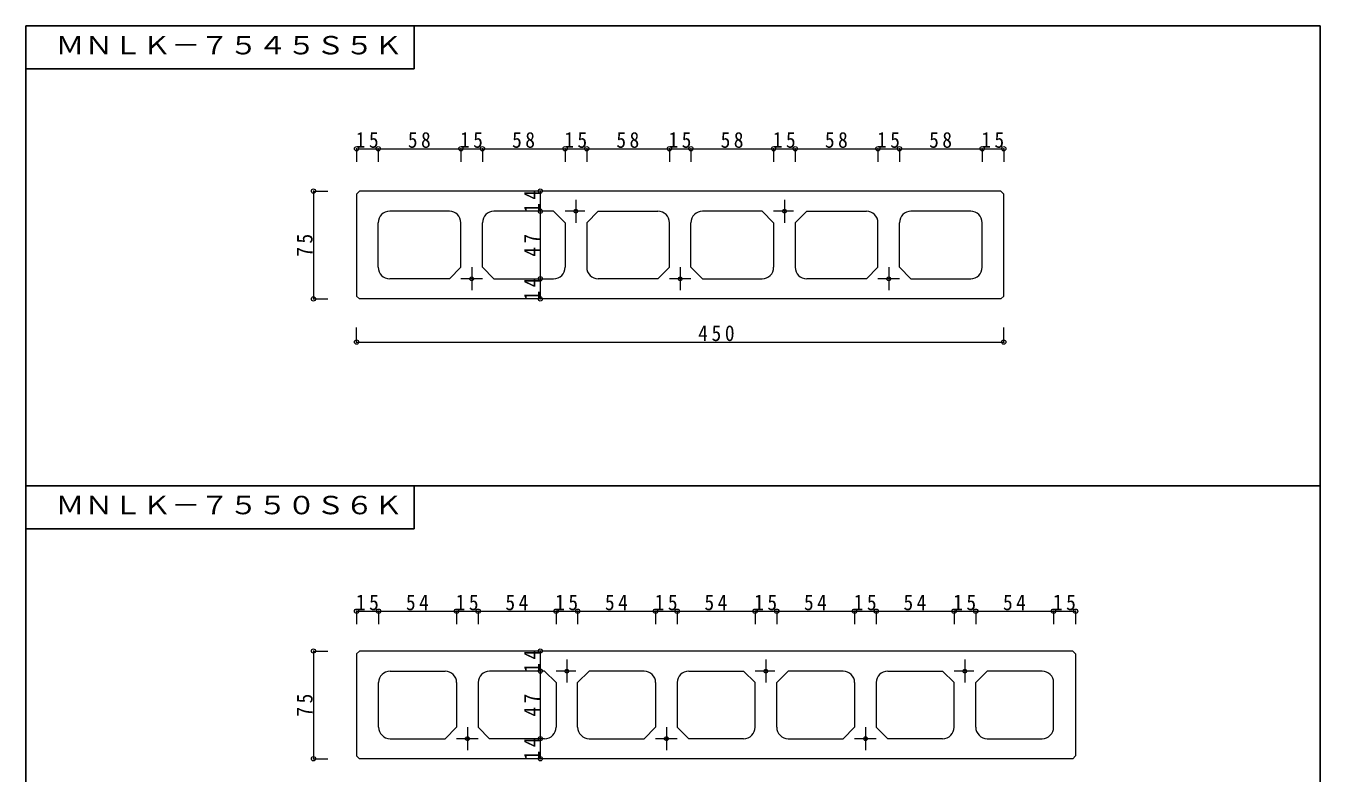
# Model space of a CAD drawing. Units: millimetres at full size, sheet at 1:5. Extents: x -3130 to -1130, y -580 to 462.
# Drawn here: x -2030 to -1130, y -100 to 420 of the extents above; entities that cross this region are included whole.
import ezdxf
from ezdxf.enums import TextEntityAlignment as Align

# ---------------------------------------------------------------- set-up
doc = ezdxf.new("R2010")
doc.units = ezdxf.units.MM
doc.header["$LTSCALE"] = 5
doc.header["$PDMODE"] = 32
doc.header["$PDSIZE"] = 3
doc.linetypes.add('CHAIN1', pattern=[8, 5, -1, 1, -1])
for name, color, linetype, lineweight in [('0-0', 7, 'Continuous', 18), ('0-9', 7, 'Continuous', 18), ('1-A', 3, 'Continuous', 25), ('1-B', 3, 'Continuous', 25)]:
    doc.layers.add(name, color=color, linetype=linetype, lineweight=lineweight)
doc.styles.add('ＭＳ ゴシック', font='')
doc.styles.get('ＭＳ ゴシック').set_extended_font_data('MS Gothic')

msp = doc.modelspace()

# ---------------------------------------------------------------- linework, layer by layer
at = {"layer": '0-0'}
for p, q in [((-1351.528, 304.551), (-1797.528, 304.551)), ((-1351.528, 304.551), (-1349.528, 302.551)), ((-1349.528, 231.551), (-1349.528, 302.551)), ((-1735.028, 290.551), (-1776.528, 290.551)), ((-1662.528, 290.551), (-1704.028, 290.551)), ((-1662.528, 290.551), (-1654.528, 282.551)), ((-1631.528, 290.551), (-1639.528, 282.551)), ((-1631.528, 290.551), (-1590.028, 290.551)), ((-1517.528, 290.551), (-1559.028, 290.551)), ((-1517.528, 290.551), (-1509.528, 282.551)), ((-1494.528, 282.551), (-1486.528, 290.551)), ((-1486.528, 290.551), (-1445.028, 290.551)), ((-1372.528, 290.551), (-1414.028, 290.551)), ((-1784.528, 251.551), (-1784.528, 282.551)), ((-1727.028, 251.551), (-1727.028, 282.551)), ((-1712.028, 251.551), (-1712.028, 282.551)), ((-1654.528, 282.551), (-1654.528, 251.551)), ((-1639.528, 282.551), (-1639.528, 251.551)), ((-1582.028, 251.551), (-1582.028, 282.551)), ((-1567.028, 251.551), (-1567.028, 282.551)), ((-1509.528, 282.551), (-1509.528, 251.551)), ((-1494.528, 282.551), (-1494.528, 251.551)), ((-1437.028, 251.551), (-1437.028, 282.551)), ((-1422.028, 251.551), (-1422.028, 282.551)), ((-1364.528, 251.551), (-1364.528, 282.551)), ((-1735.028, 243.551), (-1776.528, 243.551)), ((-1727.028, 251.551), (-1735.028, 243.551)), ((-1712.028, 251.551), (-1704.028, 243.551)), ((-1704.028, 243.551), (-1662.528, 243.551)), ((-1590.028, 243.551), (-1631.528, 243.551)), ((-1582.028, 251.551), (-1590.028, 243.551)), ((-1567.028, 251.551), (-1559.028, 243.551)), ((-1559.028, 243.551), (-1517.528, 243.551)), ((-1445.028, 243.551), (-1486.528, 243.551)), ((-1437.028, 251.551), (-1445.028, 243.551)), ((-1422.028, 251.551), (-1414.028, 243.551)), ((-1414.028, 243.551), (-1372.528, 243.551)), ((-1799.528, 231.551), (-1797.528, 229.551)), ((-1351.528, 229.551), (-1797.528, 229.551)), ((-1349.528, 231.551), (-1351.528, 229.551)), ((-1301.528, -15.449), (-1797.528, -15.449)), ((-1301.528, -15.449), (-1299.528, -17.449)), ((-1299.528, -17.449), (-1299.528, -88.449)), ((-1776.228, -29.449), (-1738.028, -29.449)), ((-1668.828, -29.449), (-1707.028, -29.449)), ((-1668.828, -29.449), (-1660.828, -37.449)), ((-1645.828, -37.449), (-1637.828, -29.449)), ((-1599.628, -29.449), (-1637.828, -29.449)), ((-1568.628, -29.449), (-1530.428, -29.449)), ((-1530.428, -29.449), (-1522.428, -37.449)), ((-1507.428, -37.449), (-1499.428, -29.449)), ((-1461.228, -29.449), (-1499.428, -29.449)), ((-1430.228, -29.449), (-1392.028, -29.449)), ((-1392.028, -29.449), (-1384.028, -37.449)), ((-1369.028, -37.449), (-1361.028, -29.449)), ((-1322.828, -29.449), (-1361.028, -29.449)), ((-1784.228, -68.449), (-1784.228, -37.449)), ((-1730.028, -37.449), (-1730.028, -68.449)), ((-1715.028, -37.449), (-1715.028, -68.449)), ((-1660.828, -37.449), (-1660.828, -68.449)), ((-1645.828, -68.449), (-1645.828, -37.449)), ((-1591.628, -37.449), (-1591.628, -68.449)), ((-1576.628, -37.449), (-1576.628, -68.449)), ((-1522.428, -68.449), (-1522.428, -37.449)), ((-1507.428, -68.449), (-1507.428, -37.449)), ((-1453.228, -37.449), (-1453.228, -68.449)), ((-1438.228, -37.449), (-1438.228, -68.449)), ((-1384.028, -68.449), (-1384.028, -37.449)), ((-1369.028, -68.449), (-1369.028, -37.449)), ((-1314.828, -68.449), (-1314.828, -37.449)), ((-1738.028, -76.449), (-1730.028, -68.449)), ((-1715.028, -68.449), (-1707.028, -76.449)), ((-1591.628, -68.449), (-1599.628, -76.449)), ((-1576.628, -68.449), (-1568.628, -76.449)), ((-1461.228, -76.449), (-1453.228, -68.449)), ((-1438.228, -68.449), (-1430.228, -76.449)), ((-1776.228, -76.449), (-1738.028, -76.449)), ((-1668.828, -76.449), (-1707.028, -76.449)), ((-1637.828, -76.449), (-1599.628, -76.449)), ((-1530.428, -76.449), (-1568.628, -76.449)), ((-1499.428, -76.449), (-1461.228, -76.449)), ((-1392.028, -76.449), (-1430.228, -76.449)), ((-1361.028, -76.449), (-1322.828, -76.449)), ((-1799.528, -88.449), (-1797.528, -90.449)), ((-1299.528, -88.449), (-1301.528, -90.449)), ((-1301.528, -90.449), (-1797.528, -90.449))]:
    msp.add_line(p, q, dxfattribs=at)
at = {"layer": '0-0', "linetype": 'CHAIN1'}
for p, q in [((-1647.028, 298.551), (-1647.028, 282.551)), ((-1502.028, 298.551), (-1502.028, 282.551)), ((-1640.811, 290.551), (-1654.528, 290.551)), ((-1495.811, 290.551), (-1509.528, 290.551)), ((-1712.028, 243.551), (-1727.028, 243.551)), ((-1719.528, 251.551), (-1719.528, 235.551)), ((-1567.028, 243.551), (-1582.028, 243.551)), ((-1574.528, 251.551), (-1574.528, 235.551)), ((-1422.028, 243.551), (-1437.028, 243.551)), ((-1429.528, 251.551), (-1429.528, 235.551)), ((-1653.328, -21.449), (-1653.328, -37.449)), ((-1514.928, -21.449), (-1514.928, -37.449)), ((-1376.528, -21.449), (-1376.528, -37.449)), ((-1647.111, -29.449), (-1660.828, -29.449)), ((-1508.711, -29.449), (-1522.428, -29.449)), ((-1370.311, -29.449), (-1384.028, -29.449)), ((-1722.528, -68.449), (-1722.528, -84.449)), ((-1584.128, -68.449), (-1584.128, -84.449)), ((-1445.728, -68.449), (-1445.728, -84.449)), ((-1715.028, -76.449), (-1730.028, -76.449)), ((-1576.628, -76.449), (-1591.628, -76.449)), ((-1438.228, -76.449), (-1453.228, -76.449))]:
    msp.add_line(p, q, dxfattribs=at)
at = {"layer": '0-0'}
for points in [[(-1797.528, 304.551), (-1799.528, 302.551), (-1799.528, 231.551)], [(-1797.528, -15.449), (-1799.528, -17.449), (-1799.528, -88.449)]]:
    msp.add_lwpolyline(points, dxfattribs=at)
for centre in [(-1647.028, 290.551), (-1502.028, 290.551), (-1719.528, 243.551), (-1574.528, 243.551), (-1429.528, 243.551), (-1653.328, -29.449), (-1514.928, -29.449), (-1376.528, -29.449), (-1722.528, -76.449), (-1584.128, -76.449), (-1445.728, -76.449)]:
    msp.add_circle(centre, 1.3, dxfattribs=at)
for centre, start, end in [((-1776.528, 282.551), 90, 180), ((-1735.028, 282.551), 0, 90), ((-1704.028, 282.551), 90, 180), ((-1590.028, 282.551), 0, 90), ((-1559.028, 282.551), 90, 180), ((-1445.028, 282.551), 0, 90), ((-1414.028, 282.551), 90, 180), ((-1372.528, 282.551), 0, 90), ((-1776.528, 251.551), 180, 270), ((-1662.528, 251.551), 270, 0), ((-1631.528, 251.551), 180, 270), ((-1517.528, 251.551), 270, 0), ((-1486.528, 251.551), 180, 270), ((-1372.528, 251.551), 270, 0), ((-1776.228, -37.449), 90, 180), ((-1738.028, -37.449), 0, 90), ((-1707.028, -37.449), 90, 180), ((-1599.628, -37.449), 0, 90), ((-1568.628, -37.449), 90, 180), ((-1461.228, -37.449), 0, 90), ((-1430.228, -37.449), 90, 180), ((-1322.828, -37.449), 0, 90), ((-1776.228, -68.449), 180, 270), ((-1668.828, -68.449), 270, 0), ((-1637.828, -68.449), 180, 270), ((-1530.428, -68.449), 270, 0), ((-1499.428, -68.449), 180, 270), ((-1392.028, -68.449), 270, 0), ((-1361.028, -68.449), 180, 270), ((-1322.828, -68.449), 270, 0)]:
    msp.add_arc(centre, 8, start, end, dxfattribs=at)
at = {"layer": '0-9'}
for p, q in [((-1799.528, 334.028), (-1784.528, 334.028)), ((-1799.528, 334.028), (-1799.528, 324.929)), ((-1784.528, 334.028), (-1784.528, 324.929)), ((-1784.528, 334.028), (-1727.028, 334.028)), ((-1727.028, 334.028), (-1727.028, 324.929)), ((-1727.028, 334.028), (-1712.028, 334.028)), ((-1712.028, 334.028), (-1712.028, 324.929)), ((-1712.028, 334.028), (-1654.528, 334.028)), ((-1654.528, 334.028), (-1654.528, 324.929)), ((-1654.528, 334.028), (-1639.528, 334.028)), ((-1639.528, 334.028), (-1639.528, 324.929)), ((-1639.528, 334.028), (-1582.028, 334.028)), ((-1582.028, 334.028), (-1582.028, 324.929)), ((-1582.028, 334.028), (-1567.028, 334.028)), ((-1567.028, 334.028), (-1567.028, 324.929)), ((-1567.028, 334.028), (-1509.528, 334.028)), ((-1509.528, 334.028), (-1509.528, 324.929)), ((-1509.528, 334.028), (-1494.528, 334.028)), ((-1494.528, 334.028), (-1494.528, 324.929)), ((-1494.528, 334.028), (-1437.028, 334.028)), ((-1437.028, 334.028), (-1437.028, 324.929)), ((-1437.028, 334.028), (-1422.028, 334.028)), ((-1422.028, 334.028), (-1422.028, 324.929)), ((-1422.028, 334.028), (-1364.528, 334.028)), ((-1364.528, 334.028), (-1364.528, 324.929)), ((-1364.528, 334.028), (-1349.528, 334.028)), ((-1349.528, 334.028), (-1349.528, 324.929)), ((-1829.528, 304.551), (-1829.528, 229.551)), ((-1829.528, 304.551), (-1819.528, 304.551)), ((-1671.787, 304.551), (-1671.787, 290.551)), ((-1671.787, 290.551), (-1671.787, 243.551)), ((-1671.787, 243.551), (-1671.787, 229.551)), ((-1829.528, 229.551), (-1819.528, 229.551)), ((-1799.528, 199.551), (-1799.528, 209.551)), ((-1349.528, 199.551), (-1349.528, 209.551)), ((-1799.528, 199.551), (-1349.528, 199.551)), ((-1799.528, 12.264), (-1784.228, 12.264)), ((-1799.528, 12.264), (-1799.528, 3.165)), ((-1784.228, 12.264), (-1784.228, 3.165)), ((-1784.228, 12.264), (-1730.028, 12.264)), ((-1730.028, 12.264), (-1730.028, 3.165)), ((-1730.028, 12.264), (-1715.028, 12.264)), ((-1715.028, 12.264), (-1715.028, 3.165)), ((-1715.028, 12.264), (-1660.828, 12.264)), ((-1660.828, 12.264), (-1660.828, 3.165)), ((-1660.828, 12.264), (-1645.828, 12.264)), ((-1645.828, 12.264), (-1645.828, 3.165)), ((-1645.828, 12.264), (-1591.628, 12.264)), ((-1591.628, 12.264), (-1591.628, 3.165)), ((-1591.628, 12.264), (-1576.628, 12.264)), ((-1576.628, 12.264), (-1576.628, 3.165)), ((-1576.628, 12.264), (-1522.428, 12.264)), ((-1522.428, 12.264), (-1522.428, 3.165)), ((-1522.428, 12.264), (-1507.428, 12.264)), ((-1507.428, 12.264), (-1507.428, 3.165)), ((-1507.428, 12.264), (-1453.228, 12.264)), ((-1453.228, 12.264), (-1453.228, 3.165)), ((-1453.228, 12.264), (-1438.228, 12.264)), ((-1438.228, 12.264), (-1438.228, 3.165)), ((-1438.228, 12.264), (-1384.028, 12.264)), ((-1384.028, 12.264), (-1384.028, 3.165)), ((-1384.028, 12.264), (-1369.028, 12.264)), ((-1369.028, 12.264), (-1369.028, 3.165)), ((-1369.028, 12.264), (-1314.828, 12.264)), ((-1314.828, 12.264), (-1314.828, 3.165)), ((-1314.828, 12.264), (-1299.528, 12.264)), ((-1299.528, 12.264), (-1299.528, 3.165)), ((-1829.528, -15.449), (-1829.528, -90.449)), ((-1829.528, -15.449), (-1819.528, -15.449)), ((-1671.787, -15.449), (-1671.787, -29.449)), ((-1671.787, -29.449), (-1671.787, -76.449)), ((-1671.787, -76.449), (-1683.828, -76.449)), ((-1671.787, -76.449), (-1671.787, -90.449)), ((-1829.528, -90.449), (-1819.528, -90.449))]:
    msp.add_line(p, q, dxfattribs=at)
for p in [(-1799.528, 334.028), (-1784.528, 334.028), (-1727.028, 334.028), (-1712.028, 334.028), (-1654.528, 334.028), (-1639.528, 334.028), (-1582.028, 334.028), (-1567.028, 334.028), (-1509.528, 334.028), (-1494.528, 334.028), (-1437.028, 334.028), (-1422.028, 334.028), (-1364.528, 334.028), (-1349.528, 334.028), (-1829.528, 304.551), (-1671.787, 304.551), (-1671.787, 290.551), (-1671.787, 243.551), (-1829.528, 229.551), (-1671.787, 229.551), (-1799.528, 199.551), (-1349.528, 199.551), (-1799.528, 12.264), (-1784.228, 12.264), (-1730.028, 12.264), (-1715.028, 12.264), (-1660.828, 12.264), (-1645.828, 12.264), (-1591.628, 12.264), (-1576.628, 12.264), (-1522.428, 12.264), (-1507.428, 12.264), (-1453.228, 12.264), (-1438.228, 12.264), (-1384.028, 12.264), (-1369.028, 12.264), (-1314.828, 12.264), (-1299.528, 12.264), (-1829.528, -15.449), (-1671.787, -15.449), (-1671.787, -29.449), (-1671.787, -76.449), (-1829.528, -90.449), (-1671.787, -90.449)]:
    msp.add_point(p, dxfattribs=at)
at = {"layer": '1-A'}
for p, q in [((-2029.528, 419.551), (-1129.528, 419.551)), ((-2029.528, 419.551), (-2029.528, -540.449)), ((-1129.528, 419.551), (-1129.528, -540.449)), ((-2029.528, 99.551), (-1129.528, 99.551))]:
    msp.add_line(p, q, dxfattribs=at)
at = {"layer": '1-B'}
for p, q in [((-2029.528, 419.551), (-2029.528, 389.551)), ((-2029.528, 419.551), (-1759.528, 419.551)), ((-1759.528, 419.551), (-1759.528, 389.551)), ((-2029.528, 389.551), (-1759.528, 389.551)), ((-2029.528, 99.551), (-2029.528, 69.551)), ((-2029.528, 99.551), (-1759.528, 99.551)), ((-1759.528, 99.551), (-1759.528, 69.551)), ((-2029.528, 69.551), (-1759.528, 69.551))]:
    msp.add_line(p, q, dxfattribs=at)

# ---------------------------------------------------------------- texts
at = {"layer": '0-9', "char_height": 11, "attachment_point": 7, "style": 'ＭＳ ゴシック'}
for s, insert in [('\\T1.36;\\W0.9;15', (-1800.153, 334.528)), ('\\T1.36;\\W0.9;58', (-1763.903, 334.528)), ('\\T1.36;\\W0.9;15', (-1727.653, 334.528)), ('\\T1.36;\\W0.9;58', (-1691.403, 334.528)), ('\\T1.36;\\W0.9;15', (-1655.153, 334.528)), ('\\T1.36;\\W0.9;58', (-1618.903, 334.528)), ('\\T1.36;\\W0.9;15', (-1582.653, 334.528)), ('\\T1.36;\\W0.9;58', (-1546.403, 334.528)), ('\\T1.36;\\W0.9;15', (-1510.153, 334.528)), ('\\T1.36;\\W0.9;58', (-1473.903, 334.528)), ('\\T1.36;\\W0.9;15', (-1437.653, 334.528)), ('\\T1.36;\\W0.9;58', (-1401.403, 334.528)), ('\\T1.36;\\W0.9;15', (-1365.153, 334.528)), ('\\T1.38;\\W0.9;450', (-1562.028, 200.051)), ('\\T1.36;\\W0.9;15', (-1800.003, 12.764)), ('\\T1.36;\\W0.9;54', (-1765.253, 12.764)), ('\\T1.36;\\W0.9;15', (-1730.653, 12.764)), ('\\T1.36;\\W0.9;54', (-1696.053, 12.764)), ('\\T1.36;\\W0.9;15', (-1661.453, 12.764)), ('\\T1.36;\\W0.9;54', (-1626.853, 12.764)), ('\\T1.36;\\W0.9;15', (-1592.253, 12.764)), ('\\T1.36;\\W0.9;54', (-1557.653, 12.764)), ('\\T1.36;\\W0.9;15', (-1523.053, 12.764)), ('\\T1.36;\\W0.9;54', (-1488.453, 12.764)), ('\\T1.36;\\W0.9;15', (-1453.853, 12.764)), ('\\T1.36;\\W0.9;54', (-1419.253, 12.764)), ('\\T1.36;\\W0.9;15', (-1384.653, 12.764)), ('\\T1.36;\\W0.9;54', (-1350.053, 12.764)), ('\\T1.36;\\W0.9;15', (-1315.303, 12.764))]:
    msp.add_mtext(s, dxfattribs=dict(at, insert=insert))
at = {"layer": '0-9', "char_height": 11, "attachment_point": 7, "rotation": 90, "style": 'ＭＳ ゴシック'}
for s, insert in [('\\T1.36;\\W0.9;14', (-1672.287, 289.426)), ('\\T1.36;\\W0.9;75', (-1830.028, 258.926)), ('\\T1.36;\\W0.9;47', (-1672.287, 258.926)), ('\\T1.36;\\W0.9;14', (-1672.287, 228.426)), ('\\T1.36;\\W0.9;14', (-1672.287, -30.574)), ('\\T1.36;\\W0.9;75', (-1830.028, -61.074)), ('\\T1.36;\\W0.9;47', (-1672.287, -61.074)), ('\\T1.36;\\W0.9;14', (-1672.287, -91.574))]:
    msp.add_mtext(s, dxfattribs=dict(at, insert=insert))
at = {"layer": '1-B', "color": 7, "style": 'ＭＳ ゴシック', "width": 1.15}
for s, p in [('ＭＮＬＫ－７５４５Ｓ５Ｋ', (-2008.958, 395.85)), ('ＭＮＬＫ－７５５０Ｓ６Ｋ', (-2008.958, 75.85))]:
    msp.add_text(s, height=12.83, dxfattribs=at).set_placement(p, align=Align.BOTTOM_LEFT)

doc.saveas('drawing.dxf')
